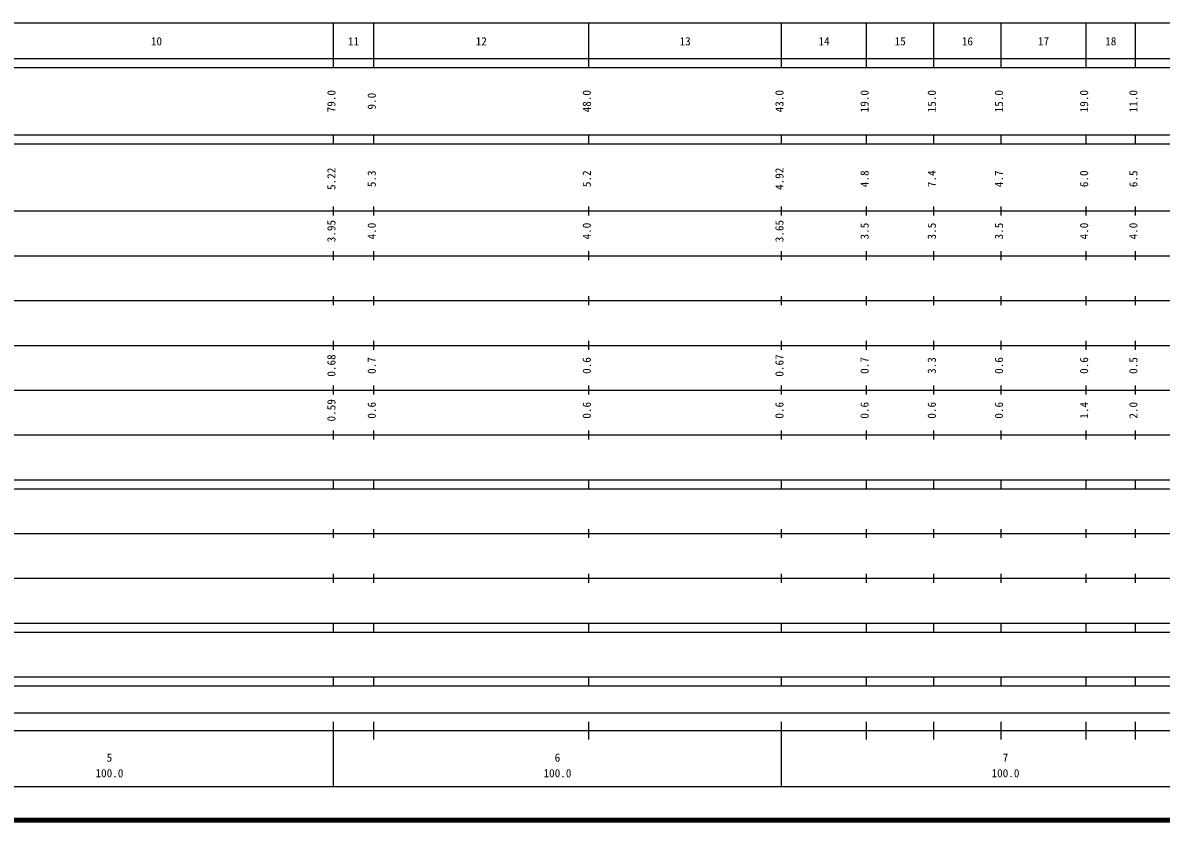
# Model space of a CAD drawing. Units: millimetres on the paper, enlarged 1000 times. Extents: x 40000 to 680000, y 20000 to 380000.
# Drawn here: x 298658 to 552763, y 20000 to 198000 of the extents above; entities that cross this region are included whole.
import ezdxf
from ezdxf.enums import TextEntityAlignment as Align

# ---------------------------------------------------------------- set-up
doc = ezdxf.new("R2010")
doc.units = ezdxf.units.MM
doc.header["$LTSCALE"] = 1000
doc.layers.add('M-TTL', color=2, linetype='Continuous', lineweight=140)
doc.layers.add('M-TTL-BAND', color=7, linetype='Continuous', lineweight=25)
doc.styles.add('ＭＳ ゴシック', font='')
doc.styles.get('ＭＳ ゴシック').set_extended_font_data('MS Gothic')

msp = doc.modelspace()

# ---------------------------------------------------------------- linework, layer by layer
at = {"layer": 'M-TTL'}
msp.add_line((40000, 20000), (680000, 20000), dxfattribs=at)
at = {"layer": 'M-TTL-BAND'}
for p, q in [((68000, 198000), (579000, 198000)), ((368000, 188000), (368000, 198000)), ((377000, 188000), (377000, 198000)), ((425000, 188000), (425000, 198000)), ((468000, 188000), (468000, 198000)), ((487000, 188000), (487000, 198000)), ((502000, 188000), (502000, 198000)), ((517000, 188000), (517000, 198000)), ((536000, 188000), (536000, 198000)), ((547000, 188000), (547000, 198000)), ((40000, 190000), (579000, 190000)), ((40000, 188000), (579000, 188000)), ((40000, 173000), (579000, 173000)), ((368000, 171000), (368000, 173000)), ((377000, 171000), (377000, 173000)), ((425000, 171000), (425000, 173000)), ((468000, 171000), (468000, 173000)), ((487000, 171000), (487000, 173000)), ((502000, 171000), (502000, 173000)), ((517000, 171000), (517000, 173000)), ((536000, 171000), (536000, 173000)), ((547000, 171000), (547000, 173000)), ((40000, 171000), (579000, 171000)), ((40000, 156000), (579000, 156000)), ((368000, 155000), (368000, 157000)), ((377000, 155000), (377000, 157000)), ((425000, 155000), (425000, 157000)), ((468000, 155000), (468000, 157000)), ((487000, 155000), (487000, 157000)), ((502000, 155000), (502000, 157000)), ((517000, 155000), (517000, 157000)), ((536000, 155000), (536000, 157000)), ((547000, 155000), (547000, 157000)), ((46000, 146000), (579000, 146000)), ((368000, 145000), (368000, 147000)), ((377000, 145000), (377000, 147000)), ((425000, 145000), (425000, 147000)), ((468000, 145000), (468000, 147000)), ((487000, 145000), (487000, 147000)), ((502000, 145000), (502000, 147000)), ((517000, 145000), (517000, 147000)), ((536000, 145000), (536000, 147000)), ((547000, 145000), (547000, 147000)), ((52000, 136000), (579000, 136000)), ((368000, 135000), (368000, 137000)), ((377000, 135000), (377000, 137000)), ((425000, 135000), (425000, 137000)), ((468000, 135000), (468000, 137000)), ((487000, 135000), (487000, 137000)), ((502000, 135000), (502000, 137000)), ((517000, 135000), (517000, 137000)), ((536000, 135000), (536000, 137000)), ((547000, 135000), (547000, 137000)), ((46000, 126000), (579000, 126000)), ((368000, 125000), (368000, 127000)), ((377000, 125000), (377000, 127000)), ((425000, 125000), (425000, 127000)), ((468000, 125000), (468000, 127000)), ((487000, 125000), (487000, 127000)), ((502000, 125000), (502000, 127000)), ((517000, 125000), (517000, 127000)), ((536000, 125000), (536000, 127000)), ((547000, 125000), (547000, 127000)), ((368000, 115000), (368000, 117000)), ((377000, 115000), (377000, 117000)), ((425000, 115000), (425000, 117000)), ((468000, 115000), (468000, 117000)), ((487000, 115000), (487000, 117000)), ((502000, 115000), (502000, 117000)), ((517000, 115000), (517000, 117000)), ((536000, 115000), (536000, 117000)), ((547000, 115000), (547000, 117000)), ((52000, 116000), (579000, 116000)), ((368000, 105000), (368000, 107000)), ((377000, 105000), (377000, 107000)), ((425000, 105000), (425000, 107000)), ((468000, 105000), (468000, 107000)), ((487000, 105000), (487000, 107000)), ((502000, 105000), (502000, 107000)), ((517000, 105000), (517000, 107000)), ((536000, 105000), (536000, 107000)), ((547000, 105000), (547000, 107000)), ((46000, 106000), (579000, 106000)), ((40000, 96000), (579000, 96000)), ((368000, 94000), (368000, 96000)), ((377000, 94000), (377000, 96000)), ((425000, 94000), (425000, 96000)), ((468000, 94000), (468000, 96000)), ((487000, 94000), (487000, 96000)), ((502000, 94000), (502000, 96000)), ((517000, 94000), (517000, 96000)), ((536000, 94000), (536000, 96000)), ((547000, 94000), (547000, 96000)), ((40000, 94000), (579000, 94000)), ((49000, 84000), (579000, 84000)), ((368000, 83000), (368000, 85000)), ((377000, 83000), (377000, 85000)), ((425000, 83000), (425000, 85000)), ((468000, 83000), (468000, 85000)), ((487000, 83000), (487000, 85000)), ((502000, 83000), (502000, 85000)), ((517000, 83000), (517000, 85000)), ((536000, 83000), (536000, 85000)), ((547000, 83000), (547000, 85000)), ((40000, 74000), (579000, 74000)), ((368000, 73000), (368000, 75000)), ((377000, 73000), (377000, 75000)), ((425000, 73000), (425000, 75000)), ((468000, 73000), (468000, 75000)), ((487000, 73000), (487000, 75000)), ((502000, 73000), (502000, 75000)), ((517000, 73000), (517000, 75000)), ((536000, 73000), (536000, 75000)), ((547000, 73000), (547000, 75000)), ((40000, 64000), (579000, 64000)), ((368000, 62000), (368000, 64000)), ((377000, 62000), (377000, 64000)), ((425000, 62000), (425000, 64000)), ((468000, 62000), (468000, 64000)), ((487000, 62000), (487000, 64000)), ((502000, 62000), (502000, 64000)), ((517000, 62000), (517000, 64000)), ((536000, 62000), (536000, 64000)), ((547000, 62000), (547000, 64000)), ((40000, 62000), (579000, 62000)), ((40000, 52000), (579000, 52000)), ((368000, 50000), (368000, 52000)), ((377000, 50000), (377000, 52000)), ((425000, 50000), (425000, 52000)), ((468000, 50000), (468000, 52000)), ((487000, 50000), (487000, 52000)), ((502000, 50000), (502000, 52000)), ((517000, 50000), (517000, 52000)), ((536000, 50000), (536000, 52000)), ((547000, 50000), (547000, 52000)), ((40000, 50000), (579000, 50000)), ((71000, 44000), (565000, 44000)), ((368000, 27500), (368000, 42000)), ((377000, 38000), (377000, 42000)), ((425000, 38000), (425000, 42000)), ((468000, 27500), (468000, 42000)), ((487000, 38000), (487000, 42000)), ((502000, 38000), (502000, 42000)), ((517000, 38000), (517000, 42000)), ((536000, 38000), (536000, 42000)), ((547000, 38000), (547000, 42000)), ((40000, 40000), (579000, 40000)), ((68000, 27500), (579000, 27500))]:
    msp.add_line(p, q, dxfattribs=at)

# ---------------------------------------------------------------- texts
at = {"layer": 'M-TTL-BAND', "style": 'ＭＳ ゴシック'}
for s, p in [('10', (328500, 192405)), ('11', (372500, 192405)), ('12', (401000, 192405)), ('13', (446500, 192405)), ('14', (477500, 192405)), ('15', (494500, 192405)), ('16', (509500, 192405)), ('17', (526500, 192405)), ('18', (541500, 192405)), ('5', (318000, 32523)), ('6', (418000, 32523)), ('7', (518000, 32523)), ('100.0', (318000, 29033)), ('100.0', (418000, 29033)), ('100.0', (518000, 29033))]:
    msp.add_text(s, height=1833, dxfattribs=at).set_placement(p, align=Align.BOTTOM_CENTER)
for s, p in [('79.0', (369000, 180500)), ('9.0', (378000, 180500)), ('48.0', (426000, 180500)), ('43.0', (469000, 180500)), ('19.0', (488000, 180500)), ('15.0', (503000, 180500)), ('15.0', (518000, 180500)), ('19.0', (537000, 180500)), ('11.0', (548000, 180500)), ('5.22', (369000, 163174)), ('4.92', (469000, 163174)), ('5.3', (378000, 163174)), ('5.2', (426000, 163174)), ('4.8', (488000, 163174)), ('7.4', (503000, 163174)), ('4.7', (518000, 163174)), ('6.0', (537000, 163174)), ('6.5', (548000, 163174)), ('3.95', (369000, 151500)), ('4.0', (378000, 151500)), ('4.0', (426000, 151500)), ('3.65', (469000, 151500)), ('3.5', (488000, 151500)), ('3.5', (503000, 151500)), ('3.5', (518000, 151500)), ('4.0', (537000, 151500)), ('4.0', (548000, 151500)), ('0.68', (369000, 121500)), ('0.7', (378000, 121500)), ('0.6', (426000, 121500)), ('0.67', (469000, 121500)), ('0.7', (488000, 121500)), ('3.3', (503000, 121500)), ('0.6', (518000, 121500)), ('0.6', (537000, 121500)), ('0.5', (548000, 121500)), ('0.59', (369000, 111500)), ('0.6', (378000, 111500)), ('0.6', (426000, 111500)), ('0.6', (469000, 111500)), ('0.6', (488000, 111500)), ('0.6', (503000, 111500)), ('0.6', (518000, 111500)), ('1.4', (537000, 111500)), ('2.0', (548000, 111500))]:
    msp.add_text(s, height=1833, rotation=90, dxfattribs=at).set_placement(p, align=Align.BOTTOM_CENTER)

doc.saveas('drawing.dxf')
